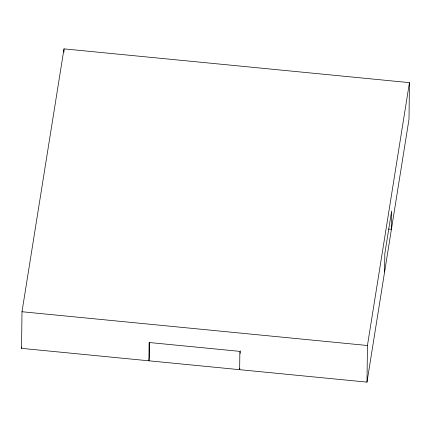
<?xml version="1.0" encoding="UTF-8"?>
<svg xmlns="http://www.w3.org/2000/svg" width="431" height="431" viewBox="0 0 431 431"><rect width="100%" height="100%" fill="white"/><g stroke="black" fill="none" stroke-linecap="round" stroke-linejoin="round"><path stroke-width="0.65" d="M21.55 348.361L21.997 311.742L64.003 48.87L409.45 82.639L409.003 119.258L366.996 382.13L21.55 348.361L21.76 347.036M63.96 52.199L64.003 48.87M149.503 342.526L149.309 358.22L148.894 360.812L149.121 342.5L239.873 351.373L239.652 369.679L239.857 368.386M240.234 353.361L240.266 350.748M366.996 382.13L367.444 345.506L409.45 82.639M384.587 272.031L384.813 253.724L391.634 211.039L391.407 229.351L388.579 229.071M21.997 311.742L367.444 345.506"/></g></svg>
